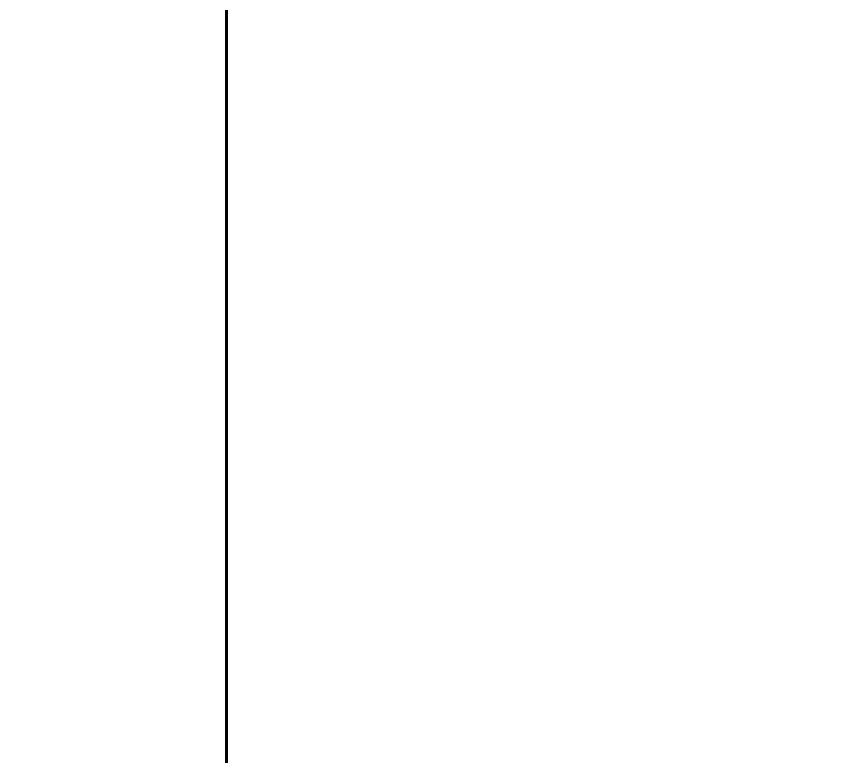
# Model space of a CAD drawing. Header units: inches. Extents: x -4169 to -1846, y 9706 to 12377.
# Drawn here: x -3832.16521 to -3832.15271, y 10545.94976 to 10545.961 of the extents above; entities that cross this region are included whole.
import ezdxf

# ---------------------------------------------------------------- set-up
doc = ezdxf.new("R2010")
doc.units = ezdxf.units.IN
doc.header["$MEASUREMENT"] = 0
doc.linetypes.add('Dash 1_16_', pattern=[0.125, 0.0625, -0.0625])
doc.layers.add('A-WALL-PATT-4', color=111, linetype='Continuous', lineweight=9)
doc.layers.add('C-PROP-LINE-2', color=91, linetype='Dash 1_16_', lineweight=60)

# ---------------------------------------------------------------- blocks, each defined once
blk = doc.blocks.new('Family - ___-1870574-ENLARGED RCP - 3RD FLOOR PLAN')
at = {"layer": 'C-PROP-LINE-2'}
blk.add_line((-3832.162018, 10010.089396), (-3832.162018, 12088.589396), dxfattribs=at)

msp = doc.modelspace()

# ---------------------------------------------------------------- hatches: boundary and pattern name
at = {"layer": 'A-WALL-PATT-4'}
h = msp.add_hatch(dxfattribs=at)
h.set_pattern_fill('FP_1', color=256, style=0, pattern_type=2)
h.set_pattern_definition([(0, (0, 0), (20.48, 5.12), [0.845, -14.515, 0.845, -14.515, -81.92]), (0, (0, 0), (20.48, 5.12), [-30.72, 0.845, -29.875, 0.845, -14.515, -35.84]), (0, (0, 0), (20.48, 5.12), [-76.8, 0.845, -9.395, 0.845, -24.755]), (120, (7.68, 2.56), (-14.67405, 15.1762003), [0.845, -14.515, 0.845, -14.515, -81.92]), (120, (7.68, 2.56), (-14.67405, 15.1762003), [-30.72, 0.845, -29.875, 0.845, -14.515, -35.84]), (120, (7.68, 2.56), (-14.67405, 15.1762003), [-76.8, 0.845, -9.395, 0.845, -24.755]), (240, (10.24, 12.8), (-5.80595, -20.2962003), [0.845, -14.515, 0.845, -14.515, -81.92]), (240, (10.24, 12.8), (-5.80595, -20.2962003), [-30.72, 0.845, -29.875, 0.845, -14.515, -35.84]), (240, (10.24, 12.8), (-5.80595, -20.2962003), [-76.8, 0.845, -9.395, 0.845, -24.755])])
h.paths.add_polyline_path([(-3848.536237, 10545.939396), (-3747.991075, 10545.939396), (-3747.991075, 10546.564396), (-3852.473737, 10546.564396), (-3852.473737, 10545.939396), (-3851.848737, 10545.939396)], flags=0)
h.paths.add_polyline_path([(-3488.999824, 10545.939396), (-3487.298737, 10545.939396), (-3487.298737, 10546.564396), (-3549.609627, 10546.564396), (-3549.609627, 10545.939396), (-3497.949943, 10545.939396)], flags=0)
h.paths.add_polyline_path([(-3553.109627, 10545.939396), (-3553.109627, 10546.564396), (-3571.809237, 10546.564396), (-3571.809237, 10545.939396)], flags=0)
h.paths.add_polyline_path([(-3589.809237, 10545.939396), (-3589.809237, 10546.564396), (-3592.741075, 10546.564396), (-3592.741075, 10545.939396)], flags=0)
h.paths.add_polyline_path([(-3717.991075, 10545.939396), (-3680.866075, 10545.939396), (-3680.866075, 10546.564396), (-3717.991075, 10546.564396)], flags=0)
h.paths.add_polyline_path([(-3652.741075, 10545.939396), (-3652.741075, 10546.564396), (-3655.741075, 10546.564396), (-3655.741075, 10545.939396)], flags=0)
h.paths.add_polyline_path([(-3673.741075, 10545.939396), (-3673.741075, 10546.564396), (-3677.366075, 10546.564396), (-3677.366075, 10545.939396)], flags=0)

# ---------------------------------------------------------------- block references
at = {"layer": 'C-PROP-LINE-2'}
msp.add_blockref('Family - ___-1870574-ENLARGED RCP - 3RD FLOOR PLAN', (0, 0), dxfattribs=at)

doc.saveas('drawing.dxf')
